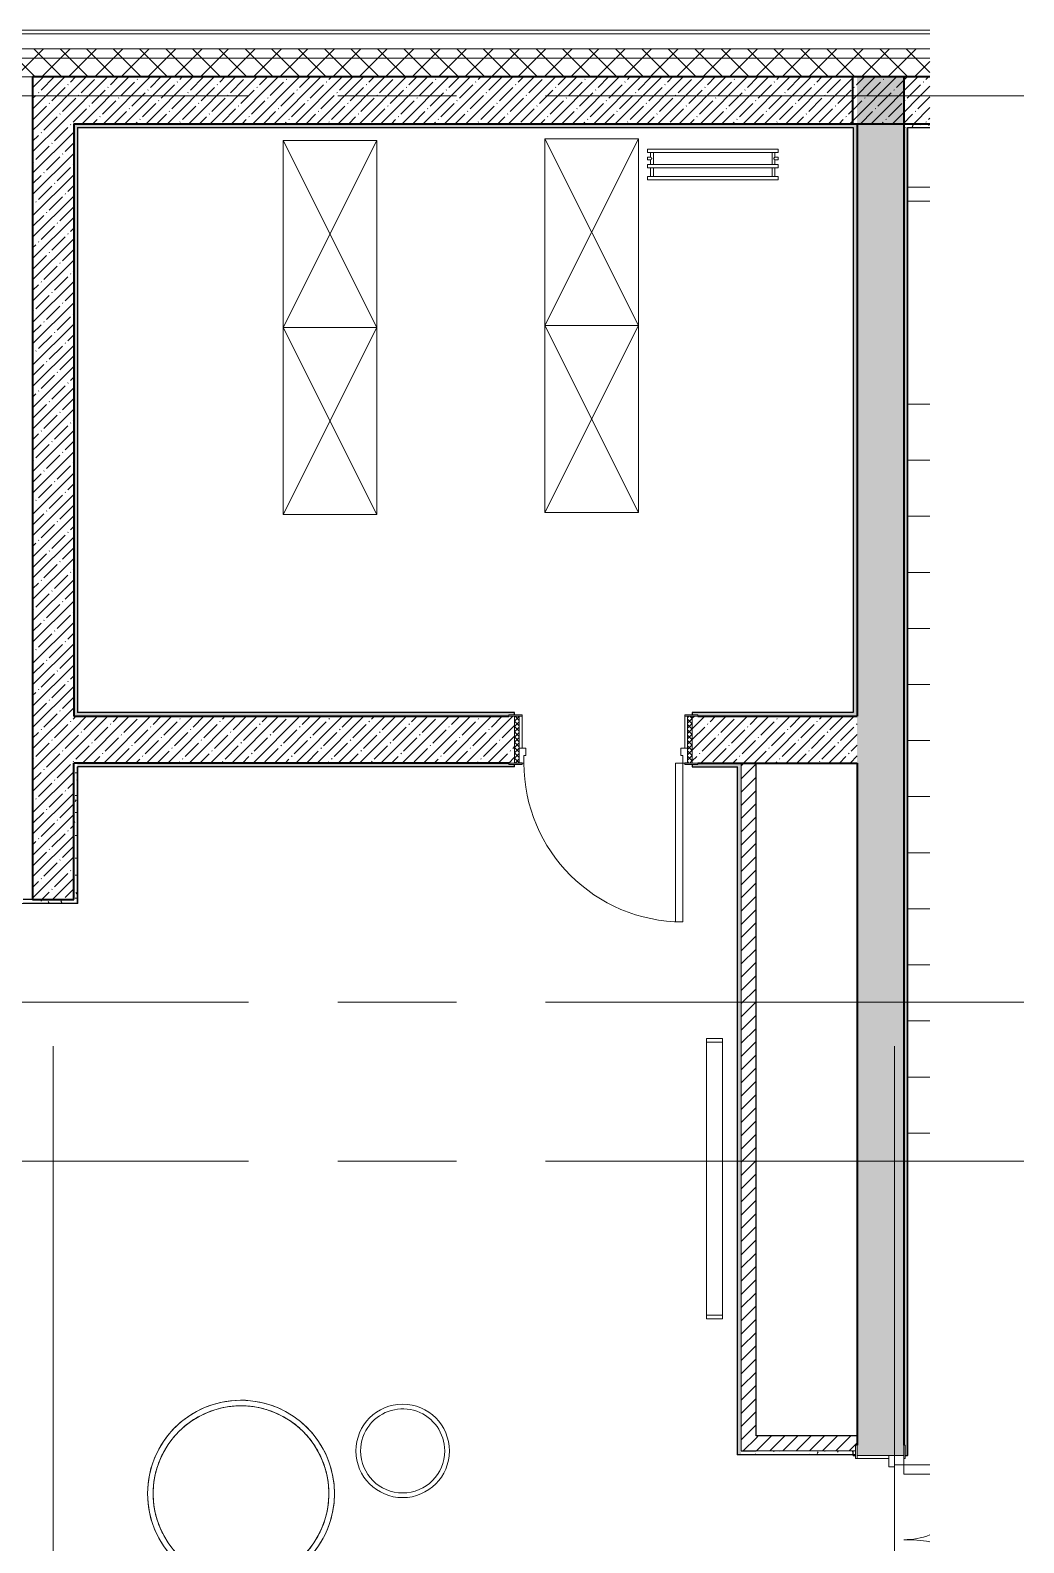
# Model space of a CAD drawing. Header units: millimetres. Extents: x 63432 to 177405, y -1987 to 27578.
# Drawn here: x 84737 to 90052, y 19259 to 27350 of the extents above; entities that cross this region are included whole.
import ezdxf

# ---------------------------------------------------------------- set-up
doc = ezdxf.new("R2010")
doc.units = ezdxf.units.MM
doc.linetypes.add('Осевая', pattern=[3175, 635, -476.25, 1587.5, -476.25])
for name, color, linetype, lineweight in [('A-DOOR', 7, 'Continuous', 9), ('A-DOOR-1', 7, 'Continuous', 13), ('A-DOOR-FRAM', 7, 'Continuous', 13), ('A-DOOR-FRAM-1', 7, 'Continuous', 9), ('A-WALL', 7, 'Continuous', 9), ('I-FURN', 7, 'Continuous', 9), ('I-WALL', 7, 'Continuous', 9), ('M-EQPM', 7, 'Continuous', 9), ('S-STRS-1', 7, 'Continuous', 9), ('Оси', 7, 'Continuous', 9), ('Оси-2', 7, 'Осевая', 9)]:
    doc.layers.add(name, color=color, linetype=linetype, lineweight=lineweight)
for name, color, linetype, lineweight, true_color in [('A-WALL-1', 7, 'Continuous', 25, 0x3c3c3c), ('A-WALL-2', 7, 'Continuous', 13, 0x3c3c3c), ('A-WALL-3', 7, 'Continuous', 35, 0x3c3c3c), ('A-WALL-FNSH-1', 7, 'Continuous', 9, 0x3c3c3c), ('A-WALL-FNSH-2', 7, 'Continuous', 13, 0x3c3c3c), ('I-FURN-1', 7, 'Continuous', 9, 0xf0f0f0)]:
    doc.layers.add(name, color=color, linetype=linetype, lineweight=lineweight, true_color=true_color)
pattern_1 = [(45, (0, 0), (-70.71068, 70.71068), []), (135, (0, 0), (-70.71068, -70.71068), [])]
pattern_2 = [(45, (0, 0), (-57.024626, 57.024626), []), (45, (57.025, 0), (-57.024626, 57.024626), [100.806, -20.161, 3.353, -16.808])]
pattern_3 = [(45, (0, 0), (-35.35534, 35.35534), [])]
pattern_4 = [(0, (0, 0), (121.92, 30.48), [10.058, -81.382, 10.058, -81.382, -487.68]), (0, (0, 0), (121.92, 30.48), [-182.88, 10.058, -172.822, 10.058, -81.382, -213.36]), (0, (0, 0), (121.92, 30.48), [-457.2, 10.058, -50.902, 10.058, -142.342]), (120, (45.72, 15.24), (-87.356454, 90.345817), [10.058, -81.382, 10.058, -81.382, -487.68]), (120, (45.72, 15.24), (-87.356454, 90.345817), [-182.88, 10.058, -172.822, 10.058, -81.382, -213.36]), (120, (45.72, 15.24), (-87.356454, 90.345817), [-457.2, 10.058, -50.902, 10.058, -142.342]), (240, (60.96, 76.2), (-34.563546, -120.825817), [10.058, -81.382, 10.058, -81.382, -487.68]), (240, (60.96, 76.2), (-34.563546, -120.825817), [-182.88, 10.058, -172.822, 10.058, -81.382, -213.36]), (240, (60.96, 76.2), (-34.563546, -120.825817), [-457.2, 10.058, -50.902, 10.058, -142.342])]

# ---------------------------------------------------------------- blocks, each defined once
blk = doc.blocks.new('110_Дверь_СКБ_2Ст - Д-1_л_Лестничная клетка EIS60 2-32359692-План разверток пом_3_12_ Этаж 3')
at = {"layer": 'A-DOOR'}
for centre, radius, start, end in [((-637.5, 125), 400, 360, 20.40209), ((662.5, 125), 900, 171.10111, 180)]:
    blk.add_arc(centre, radius, start, end, dxfattribs=at)
at = {"layer": 'A-DOOR-1'}
for p, q in [((-637.5, 264.1), (-637.5, 125)), ((-587.5, 125), (-587.5, 264.1)), ((612.5, 264.1), (612.5, 125)), ((662.5, 125), (662.5, 264.1)), ((-637.5, 125), (-587.5, 125)), ((612.5, 125), (662.5, 125))]:
    blk.add_line(p, q, dxfattribs=at)
at = {"layer": 'A-DOOR-FRAM'}
for p, q in [((-672.5, 133), (-742.5, 133)), ((-742.5, 133), (-742.5, 125)), ((-742.5, 125), (-672.5, 125)), ((-637.5, 125), (-687.5, 125)), ((-687.5, 125), (-687.5, 45)), ((-672.5, 125), (-672.5, 133)), ((-637.5, 75), (-637.5, 125)), ((662.5, 125), (662.5, 75)), ((712.5, 125), (662.5, 125)), ((767.5, 133), (697.5, 133)), ((697.5, 133), (697.5, 125)), ((697.5, 125), (767.5, 125)), ((712.5, 45), (712.5, 125)), ((767.5, 125), (767.5, 133)), ((-687.5, 45), (-627.5, 45)), ((-672.5, 45), (-687.5, 45)), ((-687.5, 45), (-687.5, -125)), ((-672.5, -125), (-672.5, 45)), ((-627.5, 75), (-637.5, 75)), ((-627.5, 45), (-627.5, 75)), ((662.5, 75), (652.5, 75)), ((652.5, 75), (652.5, 45)), ((652.5, 45), (712.5, 45)), ((712.5, 45), (697.5, 45)), ((697.5, 45), (697.5, -125)), ((712.5, -125), (712.5, 45)), ((-672.5, -125), (-742.5, -125)), ((-742.5, -125), (-742.5, -133)), ((-742.5, -133), (-672.5, -133)), ((-687.5, -125), (-672.5, -125)), ((-672.5, -133), (-672.5, -125)), ((697.5, -125), (712.5, -125)), ((767.5, -125), (697.5, -125)), ((697.5, -125), (697.5, -133)), ((697.5, -133), (767.5, -133)), ((767.5, -133), (767.5, -125))]:
    blk.add_line(p, q, dxfattribs=at)
blk = doc.blocks.new('ПУФ1 - 1_53а-27000916-План разверток пом_3_12_ Этаж 3')
at = {"layer": 'I-FURN-1'}
for radius, start, end in [(250, 360, 180), (250, 0, 180), (225, 360, 141.02117), (225, 0, 141.02117), (225, 141.42857, 180), (225, 141.42857, 180), (250, 180, 360), (225, 180, 360), (225, 180, 360), (250, 180, 360)]:
    blk.add_arc((0, 0), radius, start, end, dxfattribs=at)
blk = doc.blocks.new('Шкаф параметрический - 1_239-26543841-План разверток пом_3_12_ Этаж 3')
at = {"layer": 'I-FURN-1'}
for p, q in [((0, 0), (1000, 500)), ((0, 500), (1000, 0)), ((1000, 500), (0, 500)), ((0, 500), (0, 0)), ((0, 0), (0, 500)), ((0, 500), (1000, 500)), ((1000, 0), (1000, 500)), ((1000, 500), (1000, 0)), ((0, 0), (1000, 0)), ((1000, 0), (0, 0))]:
    blk.add_line(p, q, dxfattribs=at)
blk = doc.blocks.new('Зеркало обычное - 1_24а-26543855-План разверток пом_3_12_ Этаж 3')
at = {"layer": 'I-FURN'}
h = blk.add_hatch(dxfattribs=at)
h.set_pattern_fill('FP_29', color=256, style=0, pattern_type=2)
h.set_pattern_definition([(45, (50, 50), (-200, 0), [141.42, -141.42]), (45, (100, 50), (-200, 0), [70.71, -212.132]), (45, (50, 100), (-200, 0), [70.71, -212.132])])
h.paths.add_polyline_path([(-730, -25.9), (730, -25.9), (730, 60), (-730, 60)])
at = {"layer": 'I-FURN-1'}
for p, q in [((750, 60), (-750, 60)), ((-750, 60), (-750, -25.9)), ((-750, -25.9), (-750, 60)), ((-750, 60), (-730, 60)), ((730, 60), (-730, 60)), ((-730, 60), (-730, -25.9)), ((-730, -25.9), (-730, 60)), ((-730, 60), (730, 60)), ((-730, 60), (730, 60)), ((730, 60), (-730, 60)), ((-730, 60), (730, 60)), ((-730, -25.9), (-730, 60)), ((-730, -25.9), (-730, 60)), ((730, -25.9), (730, 60)), ((730, 60), (730, -25.9)), ((730, 60), (750, 60)), ((730, 60), (730, -25.9)), ((730, -25.9), (730, 60)), ((750, -25.9), (750, 60)), ((750, 60), (750, -25.9)), ((-750, -25.9), (750, -25.9)), ((-730, -25.9), (-750, -25.9)), ((-730, -25.9), (730, -25.9)), ((730, -25.9), (-730, -25.9)), ((730, -25.9), (-730, -25.9)), ((-730, -25.9), (730, -25.9)), ((730, -25.9), (-730, -25.9)), ((750, -25.9), (730, -25.9))]:
    blk.add_line(p, q, dxfattribs=at)
blk = doc.blocks.new('radiator_prado_classic_z_tip_30_po exemplyaru - Classic Z Тип 30-500-30677900-План разверток пом_3_12_ Этаж 3')
at = {"layer": 'M-EQPM'}
for p, q in [((0, 228), (0, 210)), ((700, 228), (0, 228)), ((0, 210), (700, 210)), ((700, 164), (0, 164)), ((0, 164), (0, 146)), ((17.5, 210), (17.5, 164)), ((32.5, 164), (32.5, 210)), ((667.5, 210), (667.5, 164)), ((682.5, 164), (682.5, 210)), ((700, 210), (700, 228)), ((700, 146), (700, 164)), ((0, 146), (700, 146)), ((17.5, 121.5), (0, 121.5)), ((17.5, 121.5), (0, 121.5)), ((0, 121.5), (0, 121.2)), ((0, 106.5), (0, 121.5)), ((0, 121.2), (0, 121.2)), ((0, 106.8), (0, 106.5)), ((0, 106.8), (0, 106.8)), ((0, 106.5), (17.5, 106.5)), ((0, 106.5), (17.5, 106.5)), ((700, 82), (0, 82)), ((0, 82), (0, 64)), ((17.5, 146), (17.5, 121.5)), ((17.5, 106.5), (17.5, 82)), ((32.5, 82), (32.5, 146)), ((667.5, 146), (667.5, 82)), ((682.5, 121.5), (682.5, 146)), ((700, 121.5), (682.5, 121.5)), ((700, 121.5), (682.5, 121.5)), ((682.5, 82), (682.5, 106.5)), ((682.5, 106.5), (700, 106.5)), ((682.5, 106.5), (700, 106.5)), ((700, 121.5), (700, 106.5)), ((700, 121.2), (700, 121.5)), ((700, 121.5), (700, 121.2)), ((700, 121.2), (700, 121.5)), ((700, 106.5), (700, 106.8)), ((700, 106.8), (700, 106.5)), ((700, 106.5), (700, 106.8)), ((700, 64), (700, 82)), ((700, 64), (0, 64))]:
    blk.add_line(p, q, dxfattribs=at)
for points, knots in [([(25, 114), (24.5, 114.5), (23.6, 115.4), (22.4, 116.6), (21.6, 117.4), (21.1, 117.9), (20.8, 118.2), (20.5, 118.5), (20.2, 118.8), (19.8, 119.1), (19.6, 119.4), (19.3, 119.7), (19, 120), (18.7, 120.3), (18.5, 120.5), (18.3, 120.7), (18.1, 120.9), (17.9, 121.1), (17.8, 121.2), (17.7, 121.3), (17.5, 121.5), (17.5, 121.5), (17.5, 121.5)], [0, 0, 0, 0, 0.142857, 0.285714, 0.357143, 0.392857, 0.428571, 0.464286, 0.5, 0.535714, 0.571429, 0.607143, 0.642857, 0.678571, 0.714286, 0.75, 0.785714, 0.821429, 0.857143, 0.892857, 0.928571, 1, 1, 1, 1]), ([(17.5, 106.5), (17.5, 106.5), (17.5, 106.5), (17.7, 106.7), (17.8, 106.8), (17.9, 106.9), (18.1, 107.1), (18.3, 107.3), (18.5, 107.5), (18.7, 107.7), (19, 108), (19.3, 108.3), (19.6, 108.6), (19.8, 108.9), (20.3, 109.3), (20.7, 109.7), (21.1, 110.1), (21.6, 110.6), (22.4, 111.4), (23.6, 112.6), (24.5, 113.5), (25, 114)], [0, 0, 0, 0, 0.071429, 0.107143, 0.142857, 0.178571, 0.214286, 0.25, 0.285714, 0.321429, 0.357143, 0.392857, 0.428571, 0.464286, 0.5, 0.571429, 0.607143, 0.642857, 0.714286, 0.857143, 1, 1, 1, 1]), ([(675, 114), (675.5, 114.5), (676.4, 115.4), (677.6, 116.6), (678.4, 117.4), (678.9, 117.9), (679.2, 118.2), (679.5, 118.5), (679.8, 118.8), (680.1, 119.2), (680.4, 119.4), (680.7, 119.7), (681, 120), (681.3, 120.3), (681.5, 120.5), (681.7, 120.7), (681.9, 120.9), (682.1, 121.1), (682.2, 121.2), (682.3, 121.3), (682.5, 121.5), (682.5, 121.5), (682.5, 121.5)], [0, 0, 0, 0, 0.142857, 0.285714, 0.357143, 0.392857, 0.428571, 0.464286, 0.5, 0.535714, 0.571429, 0.607143, 0.642857, 0.678571, 0.714286, 0.75, 0.785714, 0.821429, 0.857143, 0.892857, 0.928571, 1, 1, 1, 1]), ([(682.5, 106.5), (682.5, 106.5), (682.5, 106.5), (682.3, 106.7), (682.2, 106.8), (682.1, 106.9), (681.9, 107.1), (681.7, 107.3), (681.5, 107.5), (681.3, 107.7), (681, 108), (680.7, 108.3), (680.4, 108.6), (680.1, 108.8), (679.7, 109.3), (679.3, 109.7), (678.9, 110.1), (678.4, 110.6), (677.6, 111.4), (676.4, 112.6), (675.5, 113.5), (675, 114)], [0, 0, 0, 0, 0.071429, 0.107143, 0.142857, 0.178571, 0.214286, 0.25, 0.285714, 0.321429, 0.357143, 0.392857, 0.428571, 0.464286, 0.5, 0.571429, 0.607143, 0.642857, 0.714286, 0.857143, 1, 1, 1, 1])]:
    blk.add_open_spline(points, degree=3, knots=knots, dxfattribs=at)
blk = doc.blocks.new('110_Дверь_СКБ_1Ст_Внутренняя1 - Д-8а 950x2100h _книгохранилище_ огнестойкая дверь_-32656878-План разверток пом_3_12_ Этаж 3')
at = {"layer": 'A-DOOR'}
h = blk.add_hatch(dxfattribs=at)
h.set_pattern_fill('FP_33', color=256, style=0, pattern_type=2)
h.set_pattern_definition([(225, (1826.41, -189.685), (-14.14214, 14.14214), []), (135, (1826.41, -189.685), (14.14214, 14.14214), [])])
h.paths.add_polyline_path([(487.5, -125), (487.5, 125), (462.5, 125), (462.5, -125)])
at = {"layer": 'A-DOOR-FRAM-1'}
h = blk.add_hatch(dxfattribs=at)
h.set_pattern_fill('FP_34', color=256, style=0, pattern_type=2)
h.set_pattern_definition([(315, (-296.384, -189.685), (-14.1421, -14.1421), []), (225, (-296.384, -189.685), (-14.1421, 14.1421), [])])
h.paths.add_polyline_path([(-437.5, -125), (-437.5, 125), (-462.5, 125), (-462.5, -125)])
at = {"layer": 'A-DOOR'}
blk.add_arc((437.5, -125), 850, 180, 270, dxfattribs=at)
at = {"layer": 'A-DOOR-1'}
for p, q in [((397.5, -125), (437.5, -125)), ((397.5, -975), (397.5, -125)), ((437.5, -125), (437.5, -975)), ((437.5, -975), (397.5, -975))]:
    blk.add_line(p, q, dxfattribs=at)
at = {"layer": 'A-DOOR-FRAM'}
for p, q in [((-492.5, 133), (-422.5, 133)), ((-492.5, 125), (-492.5, 133)), ((-422.5, 125), (-492.5, 125)), ((-462.5, 125), (-437.5, 125)), ((-462.5, -125), (-462.5, 125)), ((-437.5, 125), (-437.5, -125)), ((-437.5, 125), (-422.5, 125)), ((-437.5, -45), (-437.5, 125)), ((-422.5, 133), (-422.5, 125)), ((-422.5, 125), (-422.5, -45)), ((447.5, 125), (447.5, 133)), ((447.5, 133), (517.5, 133)), ((447.5, -45), (447.5, 125)), ((447.5, 125), (462.5, 125)), ((517.5, 125), (447.5, 125)), ((462.5, -125), (462.5, 125)), ((462.5, 125), (487.5, 125)), ((462.5, 125), (462.5, -45)), ((487.5, 125), (487.5, -125)), ((517.5, 133), (517.5, 125)), ((-437.5, -45), (-402.5, -45)), ((-437.5, -125), (-437.5, -45)), ((-422.5, -45), (-437.5, -45)), ((-402.5, -45), (-402.5, -85)), ((427.5, -45), (462.5, -45)), ((427.5, -85), (427.5, -45)), ((462.5, -45), (447.5, -45)), ((462.5, -45), (462.5, -125)), ((-492.5, -125), (-422.5, -125)), ((-492.5, -133), (-492.5, -125)), ((-422.5, -133), (-492.5, -133)), ((-437.5, -125), (-462.5, -125)), ((-437.5, -124), (-422.5, -124)), ((-437.5, -125), (-437.5, -124)), ((-412.5, -125), (-437.5, -125)), ((-422.5, -125), (-437.5, -125)), ((-422.5, -124), (-422.5, -125)), ((-422.5, -125), (-422.5, -133)), ((-412.5, -85), (-412.5, -125)), ((-402.5, -85), (-412.5, -85)), ((437.5, -85), (427.5, -85)), ((437.5, -125), (437.5, -85)), ((462.5, -125), (437.5, -125)), ((447.5, -125), (447.5, -124)), ((447.5, -124), (462.5, -124)), ((462.5, -125), (447.5, -125)), ((447.5, -133), (447.5, -125)), ((447.5, -125), (517.5, -125)), ((517.5, -133), (447.5, -133)), ((462.5, -124), (462.5, -125)), ((487.5, -125), (462.5, -125)), ((517.5, -125), (517.5, -133))]:
    blk.add_line(p, q, dxfattribs=at)
blk = doc.blocks.new('ПУФ2 - 1_52а-V50-План разверток пом_3_12_ Этаж 3')
at = {"layer": 'I-FURN-1'}
for p, q in [((78.2, 493.8), (78.3, 493.8)), ((78.3, -493.8), (78.2, -493.8))]:
    blk.add_line(p, q, dxfattribs=at)
for radius, start, end in [(500, 360, 180), (500, 81, 180), (500, 0, 80.99212), (470, 360, 180), (470, 117, 126), (470, 99, 117), (470, 90, 99), (470, 81, 90), (470, 72, 81), (470, 54, 72), (470, 126, 144), (470, 45, 54), (470, 36, 45), (470, 144, 153), (470, 27, 36), (470, 153, 162), (470, 18, 27), (470, 162, 171), (470, 9, 18), (500, 180, 360), (500, 180, 279), (470, 171, 180), (470, 180, 360), (470, 180, 189), (470, 342, 360), (470, 0, 9), (470, 189, 198), (500, 279.00788, 360), (470, 198, 207), (470, 333, 342), (470, 207, 225), (470, 315, 333), (470, 225, 243), (470, 297, 306), (470, 306, 315), (470, 243, 261), (470, 261, 279), (470, 279, 297)]:
    blk.add_arc((0, 0), radius, start, end, dxfattribs=at)
blk = doc.blocks.new('Зашивка приборов отопления39 - Зашивка приборов отопления-33325432-План разверток пом_3_12_ Этаж 3')
at = {"layer": 'A-WALL'}
for p, q in [((120724.7, 17931.2), (120843.8, 17931.2)), ((120843.8, 17931.2), (120724.7, 17931.2)), ((120724.7, 17856.2), (120843.8, 17856.2))]:
    blk.add_line(p, q, dxfattribs=at)

msp = doc.modelspace()

# ---------------------------------------------------------------- hatches: boundary and pattern name
at = {"layer": 'A-WALL'}
h = msp.add_hatch(dxfattribs=at)
h.set_pattern_fill('FP_2', color=256, style=0, pattern_type=2)
h.set_pattern_definition(pattern_1)
h.paths.add_polyline_path([(87385.4, 27200), (89549.1, 27200), (89549.1, 27250), (80350, 27250), (80350, 27200), (86664.2, 27200)])
h.paths.add_polyline_path([(77250, 27200), (77250, 27250), (76350, 27250), (76350, 27200), (76567.2, 27200)])
h.paths.add_polyline_path([(74042.9, 27200), (74250, 27200), (74250, 27250), (72910, 27250), (72910, 27200), (73682.3, 27200)])
h.paths.add_polyline_path([(70810, 27200), (70810, 27250), (69610, 27250), (69610, 27200), (70797.4, 27200)])
h.paths.add_polyline_path([(66470.1, 27200), (67110, 27200), (67110, 27250), (66470.1, 27250), (66470.1, 27242.5)])
h = msp.add_hatch(dxfattribs=at)
h.set_pattern_fill('FP_2', color=256, style=0, pattern_type=2)
h.set_pattern_definition(pattern_1)
h.paths.add_polyline_path([(89549.1, 27100), (89549.1, 27200), (80350, 27200), (80350, 27100), (88827.9, 27100)])
h.paths.add_polyline_path([(73682.3, 27100), (74250, 27100), (74250, 27200), (72910, 27200), (72910, 27100), (72961.1, 27100)])
h.paths.add_polyline_path([(77250, 27100), (77250, 27200), (76350, 27200), (76350, 27100), (76567.2, 27100)])
h.paths.add_polyline_path([(69715.6, 27100), (70810, 27100), (70810, 27200), (69610, 27200), (69610, 27100)])
h.paths.add_polyline_path([(67110, 27100), (67110, 27200), (66470.1, 27200), (66470.1, 27100), (67011, 27100)])
at = {"layer": 'I-WALL'}
h = msp.add_hatch(dxfattribs=at)
h.set_pattern_fill('FP_3', color=256, style=0, pattern_type=2)
h.set_pattern_definition(pattern_2)
h.paths.add_polyline_path([(89160, 26850), (89160, 27100), (84750, 27100), (84750, 26850), (89140, 26850)])
h = msp.add_hatch(dxfattribs=at)
h.set_pattern_fill('FP_3', color=256, style=0, pattern_type=2)
h.set_pattern_definition(pattern_2)
h.paths.add_polyline_path([(89549.1, 26850), (89549.1, 27100), (89135, 27100), (89135, 26850)])
h = msp.add_hatch(dxfattribs=at)
h.set_pattern_fill('FP_3', color=256, style=0, pattern_type=2)
h.set_pattern_definition(pattern_2)
h.paths.add_polyline_path([(89410, 17270), (89410, 18325), (89160, 18325), (89160, 17270)])
h.paths.add_polyline_path([(89360, 19725), (89410, 19725), (89410, 27100), (89160, 27100), (89160, 19725), (89330, 19725)])
h = msp.add_hatch(dxfattribs=at)
h.set_pattern_fill('FP_3', color=256, style=0, pattern_type=2)
h.set_pattern_definition(pattern_2)
h.paths.add_polyline_path([(84750, 22700), (84970, 22700), (84970, 26850), (84750, 26850), (84750, 23227.2)])
h = msp.add_hatch(dxfattribs=at)
h.set_pattern_fill('FP_30', color=256, style=0, pattern_type=2)
h.set_pattern_definition(pattern_4)
h.paths.add_polyline_path([(89140, 26830), (89140, 26850), (84970, 26850), (84970, 26830), (88827.9, 26830)])
h = msp.add_hatch(dxfattribs=at)
h.set_pattern_fill('FP_30', color=256, style=0, pattern_type=2)
h.set_pattern_definition(pattern_4)
h.paths.add_polyline_path([(84970, 23680), (84990, 23680), (84990, 26830), (84970, 26830), (84970, 25329.5)])
h = msp.add_hatch(dxfattribs=at)
h.set_pattern_fill('FP_30', color=256, style=0, pattern_type=2)
h.set_pattern_definition(pattern_4)
h.paths.add_polyline_path([(89160, 23680), (89160, 26850), (89140, 26850), (89140, 23680)])
h = msp.add_hatch(dxfattribs=at)
h.set_pattern_fill('FP_30', color=256, style=0, pattern_type=2)
h.set_pattern_definition(pattern_4)
h.paths.add_polyline_path([(89410, 26830), (89549.1, 26830.7), (89549.1, 26850), (89410, 26850)])
h = msp.add_hatch(dxfattribs=at)
h.set_pattern_fill('FP_30', color=256, style=0, pattern_type=2)
h.set_pattern_definition(pattern_4)
h.paths.add_polyline_path([(89410, 17870), (89430, 17871), (89430, 18325), (89418, 18325), (89418, 18270), (89410, 18270)])
h.paths.add_polyline_path([(89430, 19725), (89430, 26830), (89410, 26830), (89410.2, 19780), (89418, 19780), (89418, 19725)])
h = msp.add_hatch(dxfattribs=at)
h.set_pattern_fill('FP_3', color=256, style=0, pattern_type=2)
h.set_pattern_definition(pattern_2)
h.paths.add_polyline_path([(89160, 23430), (89160, 23680), (88278, 23680), (88278, 23430), (88620, 23430)])
h.paths.add_polyline_path([(87298, 23430), (87328, 23430), (87328, 23680), (84970, 23680), (84970, 23430), (86664.2, 23430)])
h = msp.add_hatch(dxfattribs=at)
h.set_pattern_fill('FP_30', color=256, style=0, pattern_type=2)
h.set_pattern_definition(pattern_4)
h.paths.add_polyline_path([(89140, 23680), (89140, 23700), (88278, 23700), (88278, 23688), (88308, 23688), (88308, 23680)])
h.paths.add_polyline_path([(87298, 23680), (87298, 23688), (87328, 23688), (87328, 23700), (84990, 23700), (84990, 23680), (86664.2, 23680)])
h = msp.add_hatch(dxfattribs=at)
h.set_pattern_fill('FP_30', color=256, style=0, pattern_type=2)
h.set_pattern_definition(pattern_4)
h.paths.add_polyline_path([(84970, 22680), (84990, 22680), (84990, 23430), (84970, 23430), (84970, 22700)])
h = msp.add_hatch(dxfattribs=at)
h.set_pattern_fill('FP_30', color=256, style=0, pattern_type=2)
h.set_pattern_definition(pattern_4)
h.paths.add_polyline_path([(88540, 23410), (88540, 23430), (88308, 23430), (88308, 23422), (88278, 23422), (88278, 23410), (88520, 23410)])
h.paths.add_polyline_path([(84990, 23410), (87328, 23410), (87328, 23422), (87298, 23422), (87298, 23430), (84990, 23430)])
h = msp.add_hatch(dxfattribs=at)
h.set_pattern_fill('FP_30', color=256, style=0, pattern_type=2)
h.set_pattern_definition(pattern_4)
h.paths.add_polyline_path([(88540, 19730), (88540, 23410), (88520, 23409), (88520, 19730)])
h = msp.add_hatch(dxfattribs=at)
h.set_pattern_fill('FP_8', color=256, style=0, pattern_type=2)
h.set_pattern_definition(pattern_3)
h.paths.add_polyline_path([(88620, 19750), (88620, 23430), (88540, 23430), (88540, 19750)])
h = msp.add_hatch(dxfattribs=at)
h.set_pattern_fill('FP_30', color=256, style=0, pattern_type=2)
h.set_pattern_definition(pattern_4)
h.paths.add_polyline_path([(84480, 22680), (84480, 22700), (83025.1, 22700), (83025.1, 22680), (83779.3, 22680)])
h.paths.add_polyline_path([(84970, 22680), (84970, 22700), (84700, 22700), (84700, 22680)])
h = msp.add_hatch(dxfattribs=at)
h.set_pattern_fill('FP_8', color=256, style=0, pattern_type=2)
h.set_pattern_definition(pattern_3)
h.paths.add_polyline_path([(88620, 19750), (89152, 19750), (89152, 19780), (89160, 19780), (89160, 19830), (88620, 19830)])
h = msp.add_hatch(dxfattribs=at)
h.set_pattern_fill('FP_30', color=256, style=0, pattern_type=2)
h.set_pattern_definition(pattern_4)
h.paths.add_polyline_path([(89152, 19730), (89152, 19750), (88540, 19750), (88540, 19730)])
h = msp.add_hatch(dxfattribs=at)
h.set_pattern_fill('FP_30', color=256, style=0, pattern_type=2)
h.set_pattern_definition(pattern_4)
h.paths.add_polyline_path([(89160, 17270), (89158.9, 18270), (89152, 18270), (89152, 18325), (89140, 18325), (89140, 17270)])
h.paths.add_polyline_path([(89152, 19725), (89152, 19750), (89140, 19750), (89140, 19725)])

# ---------------------------------------------------------------- linework, layer by layer
at = {"layer": 'A-WALL'}
for p, q in [((89549.1, 27250), (80350, 27250)), ((89549.1, 27200), (80350, 27200)), ((89431, 26829), (89430, 26829)), ((88540, 19750), (88540, 23430)), ((84990, 22680), (84991, 22680)), ((89152, 19750), (88620, 19750))]:
    msp.add_line(p, q, dxfattribs=at)
at = {"layer": 'A-WALL-1'}
for p, q in [((89135, 26850), (84970, 26850)), ((84990, 26830), (89140, 26830)), ((84990, 26830), (84990, 23700)), ((89140, 26830), (89140, 23700)), ((89430, 26830), (89430, 26829)), ((89430, 26830), (89549.1, 26830)), ((89430, 26829), (89430, 19725)), ((89430, 19725), (89430, 26829)), ((87328, 23700), (84990, 23700)), ((87328, 23688), (87328, 23700)), ((89140, 23700), (88278, 23700)), ((88278, 23700), (88278, 23688)), ((84990, 22680), (84990, 23410)), ((87328, 23410), (84990, 23410)), ((87328, 23410), (87328, 23422)), ((88278, 23422), (88278, 23410)), ((88278, 23410), (88520, 23410)), ((88520, 19730), (88520, 23410)), ((88620, 19830), (88620, 23430)), ((84750, 22700), (84700, 22700)), ((84700, 22680), (84990, 22680)), ((89160, 19830), (88620, 19830)), ((88540, 19750), (88620, 19750)), ((89140, 19725), (89140, 19750)), ((88520, 19730), (89152, 19730)), ((89140, 19725), (89152, 19725)), ((89418, 19725), (89430, 19725))]:
    msp.add_line(p, q, dxfattribs=at)
at = {"layer": 'A-WALL-2'}
for p, q in [((89549.1, 27330), (80350, 27330)), ((80650, 27100), (89549.1, 27100))]:
    msp.add_line(p, q, dxfattribs=at)
at = {"layer": 'A-WALL-3'}
for p, q in [((84750, 27100), (84750, 22700)), ((89160, 27100), (84750, 27100)), ((89549.1, 27100), (89135, 27100)), ((89135, 27100), (89135, 26850)), ((89410, 27100), (89410, 19780)), ((84970, 26850), (89160, 26850)), ((84970, 26850), (84970, 23680)), ((89135, 26850), (89549.1, 26850)), ((89160, 26850), (89160, 23680)), ((84970, 23680), (87298, 23680)), ((88308, 23680), (89160, 23680)), ((84970, 22700), (84970, 23430)), ((87298, 23430), (84970, 23430)), ((88308, 23430), (89160, 23430)), ((89160, 23430), (89160, 19780)), ((84750, 22700), (84970, 22700))]:
    msp.add_line(p, q, dxfattribs=at)
at = {"layer": 'A-WALL-FNSH-1'}
msp.add_line((89549.1, 27350), (80350, 27350), dxfattribs=at)
at = {"layer": 'A-WALL-FNSH-2'}
for p, q in [((84991, 26829), (89139, 26829)), ((84991, 23701), (84991, 26829)), ((89139, 26829), (89139, 23701)), ((89431, 26829), (89549.1, 26829)), ((89431, 19725), (89431, 26829)), ((87328, 23701), (84991, 23701)), ((87328, 23700), (87328, 23701)), ((89139, 23701), (88278, 23701)), ((88278, 23701), (88278, 23700)), ((84991, 22679), (84991, 23409)), ((84991, 23409), (87328, 23409)), ((87328, 23409), (87328, 23410)), ((88278, 23410), (88278, 23409)), ((88278, 23409), (88519, 23409)), ((88519, 23409), (88519, 19729)), ((83004.1, 22679), (84991, 22679)), ((88519, 19729), (89139, 19729)), ((89139, 19729), (89139, 19725)), ((89139, 19725), (89140, 19725)), ((89430, 19725), (89431, 19725))]:
    msp.add_line(p, q, dxfattribs=at)
at = {"layer": 'S-STRS-1'}
for p, q in [((89430, 25350), (89549.1, 25350)), ((89430, 25350), (89549.1, 25350)), ((89430, 25050), (89549.1, 25050)), ((89430, 25050), (89549.1, 25050)), ((89430, 24750), (89549.1, 24750)), ((89430, 24750), (89549.1, 24750)), ((89430, 24450), (89549.1, 24450)), ((89430, 24450), (89549.1, 24450)), ((89430, 24150), (89549.1, 24150)), ((89430, 24150), (89549.1, 24150)), ((89430, 23850), (89549.1, 23850)), ((89430, 23850), (89549.1, 23850)), ((89430, 23550), (89549.1, 23550)), ((89430, 23550), (89549.1, 23550)), ((89430, 23250), (89549.1, 23250)), ((89430, 23250), (89549.1, 23250)), ((89430, 22950), (89549.1, 22950)), ((89430, 22950), (89549.1, 22950)), ((89430, 22650), (89549.1, 22650)), ((89430, 22650), (89549.1, 22650)), ((89430, 22350), (89549.1, 22350)), ((89430, 22350), (89549.1, 22350)), ((89430, 22050), (89549.1, 22050)), ((89430, 22050), (89549.1, 22050)), ((89430, 21750), (89549.1, 21750)), ((89430, 21750), (89549.1, 21750)), ((89430, 21450), (89549.1, 21450)), ((89430, 21450), (89549.1, 21450))]:
    msp.add_line(p, q, dxfattribs=at)
at = {"layer": 'Оси'}
for p, q in [((87551.6, 27000), (90051.6, 27000)), ((87551.6, 22150), (90051.6, 22150)), ((84860, 19415.1), (84860, 21915.1)), ((89360, 19415.1), (89360, 21915.1)), ((87551.6, 21300), (90051.6, 21300))]:
    msp.add_line(p, q, dxfattribs=at)
at = {"layer": 'Оси-2'}
for p, q in [((67331.7, 27000), (87551.6, 27000)), ((67331.7, 22150), (87551.6, 22150)), ((67331.7, 21300), (87551.6, 21300)), ((84860, 10554.5), (84860, 19415.1)), ((89360, 10554.5), (89360, 19415.1))]:
    msp.add_line(p, q, dxfattribs=at)

# ---------------------------------------------------------------- block references
at = {"layer": 'A-DOOR'}
msp.add_blockref('110_Дверь_СКБ_1Ст_Внутренняя1 - Д-8а 950x2100h _книгохранилище_ огнестойкая дверь_-32656878-План разверток пом_3_12_ Этаж 3', (87790.5, 23555), dxfattribs=at)
at = {"layer": 'A-DOOR', "rotation": 269.9999999999998}
msp.add_blockref('110_Дверь_СКБ_2Ст - Д-1_л_Лестничная клетка EIS60 2-32359692-План разверток пом_3_12_ Этаж 3', (89285, 19037.5), dxfattribs=at)
at = {"layer": 'A-WALL'}
msp.add_blockref('Зашивка приборов отопления39 - Зашивка приборов отопления-33325432-План разверток пом_3_12_ Этаж 3', (-31294.7, 8578.8), dxfattribs=at)
at = {"layer": 'I-FURN-1'}
for name, p, rotation in [('Шкаф параметрический - 1_239-26543841-План разверток пом_3_12_ Этаж 3', (86590.3, 25760.2), 89.99999999999719), ('Шкаф параметрический - 1_239-26543841-План разверток пом_3_12_ Этаж 3', (87990.3, 25769.7), 89.99999999999719), ('Шкаф параметрический - 1_239-26543841-План разверток пом_3_12_ Этаж 3', (86590.3, 24760.2), 89.99999999999719), ('Шкаф параметрический - 1_239-26543841-План разверток пом_3_12_ Этаж 3', (87990.3, 24769.7), 89.99999999999719), ('Зеркало обычное - 1_24а-26543855-План разверток пом_3_12_ Этаж 3', (88414.3, 21206.2), 90.00000000000017)]:
    msp.add_blockref(name, p, dxfattribs=dict(at, rotation=rotation))
for name, p in [('ПУФ2 - 1_52а-V50-План разверток пом_3_12_ Этаж 3', (85864.7, 19521.3)), ('ПУФ1 - 1_53а-27000916-План разверток пом_3_12_ Этаж 3', (86729.5, 19750))]:
    msp.add_blockref(name, p, dxfattribs=at)
at = {"layer": 'M-EQPM', "rotation": 180}
msp.add_blockref('radiator_prado_classic_z_tip_30_po exemplyaru - Classic Z Тип 30-500-30677900-План разверток пом_3_12_ Этаж 3', (88738.2, 26778), dxfattribs=at)

doc.saveas('drawing.dxf')
